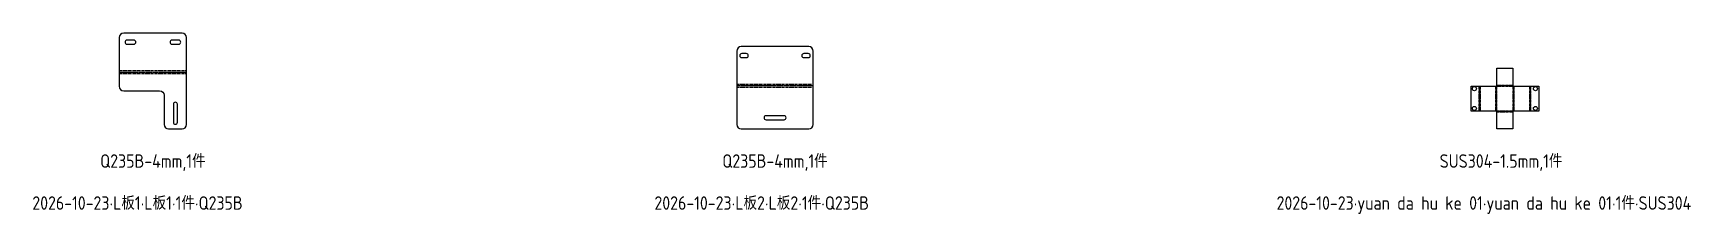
# Model space of a CAD drawing. Header units: inches. Extents: x -1146 to 2541, y 26422 to 26824.
import ezdxf

# ---------------------------------------------------------------- set-up
doc = ezdxf.new("R2010")
doc.units = ezdxf.units.IN
doc.header["$LTSCALE"] = 0.194989
doc.linetypes.add('CENTER', pattern=[50.8, 31.75, -6.35, 6.35, -6.35])
doc.layers.add('可见 (ISO)', color=7, linetype='Continuous', lineweight=25)
doc.layers.add('折弯线', color=1, linetype='CENTER')
doc.styles.add('Z-English', font='gbenor.shx', dxfattribs={"height": 10, "bigfont": 'hztxt.shx'})

msp = doc.modelspace()

# ---------------------------------------------------------------- linework, layer by layer
at = {"layer": '可见 (ISO)'}
for points in [[(-944.8, 26823.9, 0.4142), (-954.8, 26813.9), (-954.8, 26705.7, 0.4142), (-944.8, 26695.7), (-864.8, 26695.7, -0.4142), (-854.8, 26685.7), (-854.8, 26620.7, 0.4142), (-844.8, 26610.7), (-814.8, 26610.7, 0.4142), (-804.8, 26620.7), (-804.8, 26813.9, 0.4142), (-814.8, 26823.9)], [(-922.3, 26808.4), (-937.3, 26808.4, 1), (-937.3, 26799.4), (-922.3, 26799.4, 0.4142), (-917.8, 26803.9, 0.4142)], [(-837.3, 26799.4), (-822.3, 26799.4, 0.4142), (-817.8, 26803.9, 0.4142), (-822.3, 26808.4), (-837.3, 26808.4, 1)], [(588.9, 26783.9, 0.4142), (578.9, 26793.9), (428.9, 26793.9, 0.4142), (418.9, 26783.9), (418.9, 26620.7, 0.4142), (428.9, 26610.7), (578.9, 26610.7, 0.4142), (588.9, 26620.7)], [(439.9, 26778.4), (429.9, 26778.4, 1), (429.9, 26769.4), (439.9, 26769.4, 0.4142), (444.4, 26773.9, 0.4142)], [(567.9, 26769.4), (577.9, 26769.4, 0.4142), (582.4, 26773.9, 0.4142), (577.9, 26778.4), (567.9, 26778.4, 1)], [(-834.3, 26665.7), (-834.3, 26625.7, 1), (-825.3, 26625.7), (-825.3, 26665.7, 1)], [(523.9, 26640.2), (483.9, 26640.2, 0.4142), (479.4, 26635.7, 0.4142), (483.9, 26631.2), (523.9, 26631.2, 1)]]:
    msp.add_lwpolyline(points, format="xyb", close=True, dxfattribs=at)
msp.add_lwpolyline([(2145.1, 26706.2), (2147.2, 26706.2), (2202.7, 26706.2), (2202.7, 26650.6), (2147.2, 26650.6), (2145.1, 26650.6), (2145.1, 26648.5), (2145.1, 26610.7), (2109.5, 26610.7), (2109.5, 26648.5), (2109.5, 26650.6), (2107.4, 26650.6), (2051.9, 26650.6), (2051.9, 26706.2), (2107.4, 26706.2), (2109.5, 26706.2), (2109.5, 26708.3), (2109.5, 26746.1), (2145.1, 26746.1), (2145.1, 26708.3)], close=True, dxfattribs=at)
for centre in [(2059.4, 26700.4), (2195.2, 26700.4), (2059.4, 26656.4), (2195.2, 26656.4)]:
    msp.add_circle(centre, 4.5, dxfattribs=at)
at = {"layer": '折弯线', "color": 5, "linetype": 'CENTER'}
for points in [[(-954.8, 26740.7), (-804.8, 26740.7)], [(-954.8, 26733.9), (-804.8, 26733.9)], [(418.9, 26710.7), (588.9, 26710.7)], [(418.9, 26703.9), (588.9, 26703.9)], [(2069.6, 26706.2), (2069.6, 26650.6)], [(2071.9, 26706.2), (2071.9, 26650.6)], [(2107.3, 26650.6), (2107.3, 26706.2)], [(2109.5, 26708.4), (2145.1, 26708.4)], [(2109.5, 26706.1), (2145.1, 26706.1)], [(2109.6, 26650.6), (2109.6, 26706.2)], [(2145, 26706.2), (2145, 26650.6)], [(2147.3, 26706.2), (2147.3, 26650.6)], [(2182.7, 26650.6), (2182.7, 26706.2)], [(2185, 26650.6), (2185, 26706.2)], [(2145.1, 26650.7), (2109.5, 26650.7)], [(2145.1, 26648.4), (2109.5, 26648.4)]]:
    msp.add_lwpolyline(points, dxfattribs=at)
at = {"layer": '折弯线', "color": 1, "linetype": 'CENTER', "ltscale": 0.5}
for points in [[(-954.8, 26737.3), (-804.8, 26737.3)], [(418.9, 26707.3), (588.9, 26707.3)], [(2070.8, 26706.2), (2070.8, 26650.6)], [(2108.5, 26650.6), (2108.5, 26706.2)], [(2109.5, 26707.2), (2145.1, 26707.2)], [(2146.2, 26706.2), (2146.2, 26650.6)], [(2183.9, 26650.6), (2183.9, 26706.2)], [(2145.1, 26649.5), (2109.5, 26649.5)]]:
    msp.add_lwpolyline(points, dxfattribs=at)

# ---------------------------------------------------------------- texts
at = {"color": 3, "style": 'Z-English'}
for s, p in [('Q235B-4mm,1件', (-997.1, 26524.4)), ('Q235B-4mm,1件', (386.6, 26524.4)), ('SUS304-1.5mm,1件', (1982.1, 26524.4))]:
    msp.add_text(s, height=30, dxfattribs=at).set_placement(p)
at = {"color": 2, "style": 'Z-English'}
for s, p in [('2026-10-23·L板1·L板1·1件·Q235B', (-1148, 26431)), ('2026-10-23·L板2·L板2·1件·Q235B', (235.7, 26431)), ('2026-10-23·yuan da hu ke 01·yuan da hu ke 01·1件·SUS304', (1619.4, 26431))]:
    msp.add_text(s, height=30, dxfattribs=at).set_placement(p)

doc.saveas('drawing.dxf')
